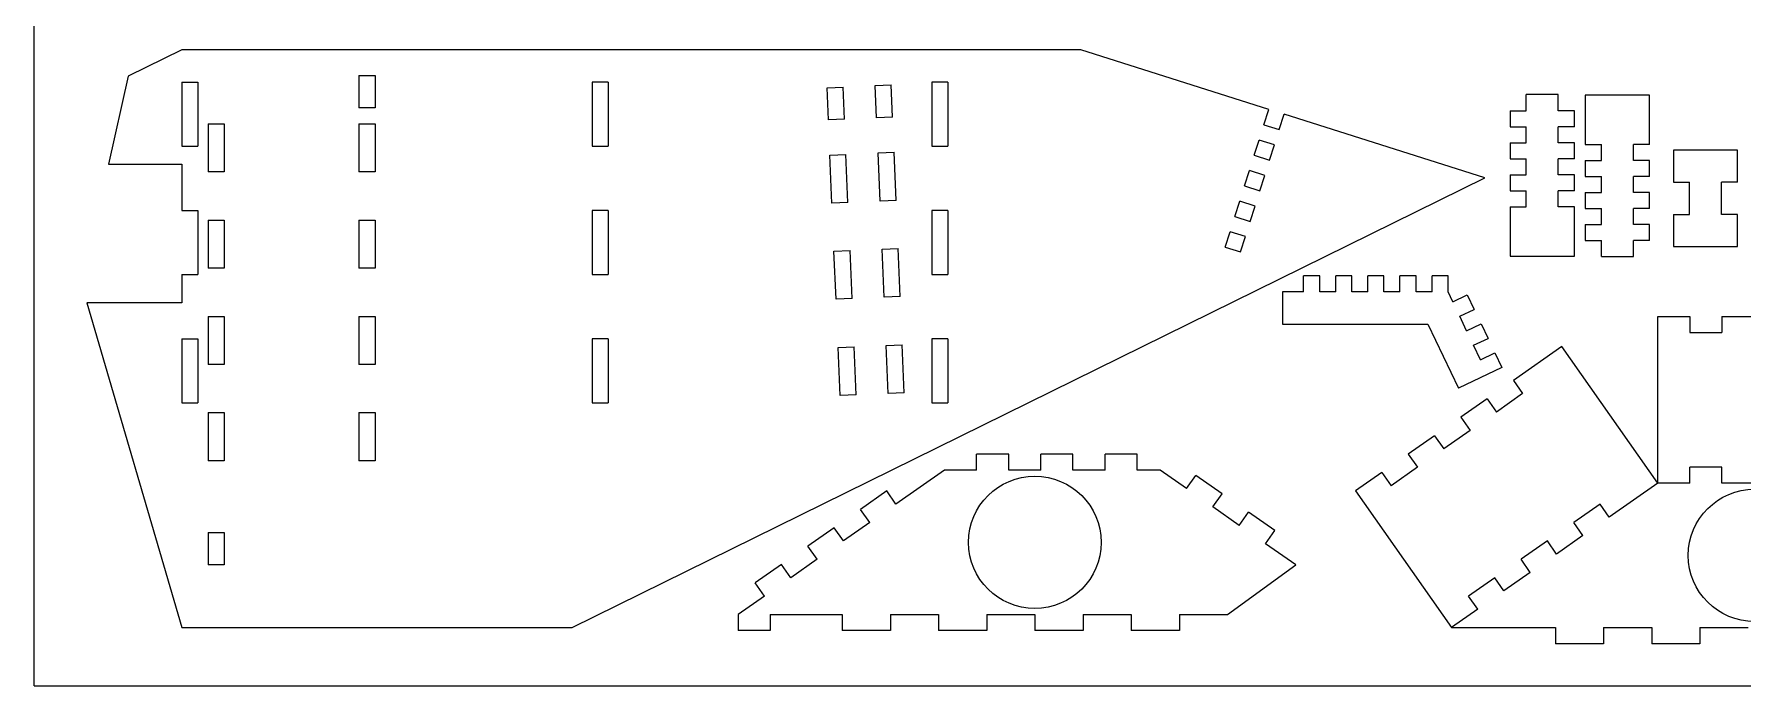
# Model space of a CAD drawing. Header units: millimetres. Extents: x -301 to 301, y -159 to 159.
# Drawn here: x -300.6 to 16.2, y -159.3 to -38.4 of the extents above; entities that cross this region are included whole.
import ezdxf

# ---------------------------------------------------------------- set-up
doc = ezdxf.new("R2010")
doc.units = ezdxf.units.MM
doc.header["$MEASUREMENT"] = 0
doc.layers.add('Capa 1', color=7, linetype='Continuous')

msp = doc.modelspace()

# ---------------------------------------------------------------- linework, layer by layer
at = {"layer": 'Capa 1', "lineweight": 18}
for points in [[(-300.609, -159.258), (-300.609, -159.258), (-300.609, 159.258), (-300.609, 159.258)], [(-273.2466, -41.3038), (-273.2466, -41.3038), (-283.1605, -46.1931), (-283.1605, -46.1931)], [(-106.5591, -41.3038), (-106.5591, -41.3038), (-273.2466, -41.3038), (-273.2466, -41.3038)], [(-71.7111, -52.3317), (-71.7111, -52.3317), (-106.5591, -41.3038), (-106.5591, -41.3038)], [(-283.1605, -46.1931), (-283.1605, -46.1931), (-286.82, -62.4972), (-286.82, -62.4972)], [(-273.2466, -47.257), (-273.2466, -47.257), (-273.2466, -59.1632), (-273.2466, -59.1632)], [(-273.2466, -47.257), (-273.2466, -47.257), (-270.27, -47.257), (-270.27, -47.257)], [(-270.27, -47.257), (-270.27, -47.257), (-270.27, -59.1632), (-270.27, -59.1632)], [(-240.3856, -46.0663), (-240.3856, -46.0663), (-240.3856, -52.0195), (-240.3856, -52.0195)], [(-240.3856, -46.0663), (-240.3856, -46.0663), (-237.409, -46.0663), (-237.409, -46.0663)], [(-237.409, -46.0663), (-237.409, -46.0663), (-237.409, -52.0195), (-237.409, -52.0195)], [(-197.1659, -47.257), (-197.1659, -47.257), (-197.1659, -59.1632), (-197.1659, -59.1632)], [(-194.1894, -47.257), (-194.1894, -47.257), (-197.1659, -47.257), (-197.1659, -47.257)], [(-194.1894, -47.257), (-194.1894, -47.257), (-194.1894, -59.1632), (-194.1894, -59.1632)], [(-134.1816, -47.257), (-134.1816, -47.257), (-134.1816, -59.1632), (-134.1816, -59.1632)], [(-131.205, -47.257), (-131.205, -47.257), (-134.1816, -47.257), (-134.1816, -47.257)], [(-131.205, -47.257), (-131.205, -47.257), (-131.205, -59.1632), (-131.205, -59.1632)], [(-153.6126, -48.3015), (-153.6126, -48.3015), (-150.6387, -48.1748), (-150.6387, -48.1748)], [(-153.3594, -54.2491), (-153.3594, -54.2491), (-153.6126, -48.3015), (-153.6126, -48.3015)], [(-150.3857, -54.1226), (-150.3857, -54.1226), (-150.6387, -48.1748), (-150.6387, -48.1748)], [(-144.6908, -47.9216), (-144.6908, -47.9216), (-141.7169, -47.7951), (-141.7169, -47.7951)], [(-144.4379, -53.8694), (-144.4379, -53.8694), (-144.6908, -47.9216), (-144.6908, -47.9216)], [(-141.464, -53.743), (-141.464, -53.743), (-141.7169, -47.7951), (-141.7169, -47.7951)], [(-23.9871, -52.5709), (-23.9871, -52.5709), (-23.9871, -49.5943), (-23.9871, -49.5943)], [(-18.034, -49.5943), (-18.034, -49.5943), (-23.9871, -49.5943), (-23.9871, -49.5943)], [(-18.034, -52.5709), (-18.034, -52.5709), (-18.034, -49.5943), (-18.034, -49.5943)], [(-1.1213, -49.6835), (-1.1213, -49.6835), (-13.0276, -49.6835), (-13.0276, -49.6835)], [(-13.0276, -49.6835), (-13.0276, -49.6835), (-13.0276, -58.8089), (-13.0276, -58.8089)], [(-1.1213, -58.8089), (-1.1213, -58.8089), (-1.1213, -49.6835), (-1.1213, -49.6835)], [(-237.409, -52.0195), (-237.409, -52.0195), (-240.3856, -52.0195), (-240.3856, -52.0195)], [(-141.464, -53.743), (-141.464, -53.743), (-144.4379, -53.8694), (-144.4379, -53.8694)], [(-72.6093, -55.1696), (-72.6093, -55.1696), (-71.7111, -52.3317), (-71.7111, -52.3317)], [(-69.7712, -56.0676), (-69.7712, -56.0676), (-68.8732, -53.2299), (-68.8732, -53.2299)], [(-31.6405, -65.0121), (-31.6405, -65.0121), (-68.8732, -53.2299), (-68.8732, -53.2299)], [(-26.9637, -52.5709), (-26.9637, -52.5709), (-23.9871, -52.5709), (-23.9871, -52.5709)], [(-26.9637, -52.5709), (-26.9637, -52.5709), (-26.9637, -55.5474), (-26.9637, -55.5474)], [(-15.0574, -52.5709), (-15.0574, -52.5709), (-18.034, -52.5709), (-18.034, -52.5709)], [(-15.0574, -55.5474), (-15.0574, -55.5474), (-15.0574, -52.5709), (-15.0574, -52.5709)], [(-268.3653, -54.996), (-268.3653, -54.996), (-268.3653, -63.9257), (-268.3653, -63.9257)], [(-268.3653, -54.996), (-268.3653, -54.996), (-265.3887, -54.996), (-265.3887, -54.996)], [(-265.3887, -54.996), (-265.3887, -54.996), (-265.3887, -63.9257), (-265.3887, -63.9257)], [(-240.3856, -54.996), (-240.3856, -54.996), (-240.3856, -63.9257), (-240.3856, -63.9257)], [(-240.3856, -54.996), (-240.3856, -54.996), (-237.409, -54.996), (-237.409, -54.996)], [(-237.409, -54.996), (-237.409, -54.996), (-237.409, -63.9257), (-237.409, -63.9257)], [(-150.3857, -54.1226), (-150.3857, -54.1226), (-153.3594, -54.2491), (-153.3594, -54.2491)], [(-72.6093, -55.1696), (-72.6093, -55.1696), (-69.7712, -56.0676), (-69.7712, -56.0676)], [(-26.9637, -55.5474), (-26.9637, -55.5474), (-23.9871, -55.5474), (-23.9871, -55.5474)], [(-23.9871, -58.524), (-23.9871, -58.524), (-23.9871, -55.5474), (-23.9871, -55.5474)], [(-15.0574, -55.5474), (-15.0574, -55.5474), (-18.034, -55.5474), (-18.034, -55.5474)], [(-18.034, -58.524), (-18.034, -58.524), (-18.034, -55.5474), (-18.034, -55.5474)], [(-273.2466, -59.1632), (-273.2466, -59.1632), (-270.27, -59.1632), (-270.27, -59.1632)], [(-197.1659, -59.1632), (-197.1659, -59.1632), (-194.1894, -59.1632), (-194.1894, -59.1632)], [(-134.1816, -59.1632), (-134.1816, -59.1632), (-131.205, -59.1632), (-131.205, -59.1632)], [(-74.4053, -60.8454), (-74.4053, -60.8454), (-73.5074, -58.0075), (-73.5074, -58.0075)], [(-70.6694, -58.9055), (-70.6694, -58.9055), (-73.5074, -58.0075), (-73.5074, -58.0075)], [(-71.5674, -61.7432), (-71.5674, -61.7432), (-70.6694, -58.9055), (-70.6694, -58.9055)], [(-26.9637, -58.524), (-26.9637, -58.524), (-23.9871, -58.524), (-23.9871, -58.524)], [(-26.9637, -58.524), (-26.9637, -58.524), (-26.9637, -61.5005), (-26.9637, -61.5005)], [(-15.0574, -58.524), (-15.0574, -58.524), (-18.034, -58.524), (-18.034, -58.524)], [(-15.0574, -61.5005), (-15.0574, -61.5005), (-15.0574, -58.524), (-15.0574, -58.524)], [(-13.0276, -58.8089), (-13.0276, -58.8089), (-10.051, -58.8089), (-10.051, -58.8089)], [(-10.051, -61.7855), (-10.051, -61.7855), (-10.051, -58.8089), (-10.051, -58.8089)], [(-1.1213, -58.8089), (-1.1213, -58.8089), (-4.0979, -58.8089), (-4.0979, -58.8089)], [(-4.0979, -61.7855), (-4.0979, -61.7855), (-4.0979, -58.8089), (-4.0979, -58.8089)], [(15.2032, -59.8911), (15.2032, -59.8911), (3.297, -59.8911), (3.297, -59.8911)], [(3.297, -59.8911), (3.297, -59.8911), (3.297, -65.8442), (3.297, -65.8442)], [(15.2032, -65.8442), (15.2032, -65.8442), (15.2032, -59.8911), (15.2032, -59.8911)], [(-286.82, -62.4972), (-286.82, -62.4972), (-273.2466, -62.4972), (-273.2466, -62.4972)], [(-273.2466, -62.4972), (-273.2466, -62.4972), (-273.2466, -71.0695), (-273.2466, -71.0695)], [(-153.081, -60.7917), (-153.081, -60.7917), (-150.1071, -60.665), (-150.1071, -60.665)], [(-152.7014, -69.7132), (-152.7014, -69.7132), (-153.081, -60.7917), (-153.081, -60.7917)], [(-149.7275, -69.5867), (-149.7275, -69.5867), (-150.1071, -60.665), (-150.1071, -60.665)], [(-144.1593, -60.4118), (-144.1593, -60.4118), (-141.1856, -60.2856), (-141.1856, -60.2856)], [(-143.7799, -69.3335), (-143.7799, -69.3335), (-144.1593, -60.4118), (-144.1593, -60.4118)], [(-140.806, -69.2068), (-140.806, -69.2068), (-141.1856, -60.2856), (-141.1856, -60.2856)], [(-74.4053, -60.8454), (-74.4053, -60.8454), (-71.5674, -61.7432), (-71.5674, -61.7432)], [(-26.9637, -61.5005), (-26.9637, -61.5005), (-23.9871, -61.5005), (-23.9871, -61.5005)], [(-23.9871, -64.4771), (-23.9871, -64.4771), (-23.9871, -61.5005), (-23.9871, -61.5005)], [(-15.0574, -61.5005), (-15.0574, -61.5005), (-18.034, -61.5005), (-18.034, -61.5005)], [(-18.034, -64.4771), (-18.034, -64.4771), (-18.034, -61.5005), (-18.034, -61.5005)], [(-13.0276, -61.7855), (-13.0276, -61.7855), (-10.051, -61.7855), (-10.051, -61.7855)], [(-13.0276, -61.7855), (-13.0276, -61.7855), (-13.0276, -64.7621), (-13.0276, -64.7621)], [(-1.1213, -61.7855), (-1.1213, -61.7855), (-4.0979, -61.7855), (-4.0979, -61.7855)], [(-1.1213, -64.7621), (-1.1213, -64.7621), (-1.1213, -61.7855), (-1.1213, -61.7855)], [(-265.3887, -63.9257), (-265.3887, -63.9257), (-268.3653, -63.9257), (-268.3653, -63.9257)], [(-237.409, -63.9257), (-237.409, -63.9257), (-240.3856, -63.9257), (-240.3856, -63.9257)], [(-200.8566, -148.4601), (-200.8566, -148.4601), (-31.6405, -65.0121), (-31.6405, -65.0121)], [(-76.2013, -66.521), (-76.2013, -66.521), (-75.3033, -63.6831), (-75.3033, -63.6831)], [(-76.2013, -66.521), (-76.2013, -66.521), (-73.3634, -67.419), (-73.3634, -67.419)], [(-72.4654, -64.5814), (-72.4654, -64.5814), (-75.3033, -63.6831), (-75.3033, -63.6831)], [(-73.3634, -67.419), (-73.3634, -67.419), (-72.4654, -64.5814), (-72.4654, -64.5814)], [(-26.9637, -64.4771), (-26.9637, -64.4771), (-23.9871, -64.4771), (-23.9871, -64.4771)], [(-26.9637, -64.4771), (-26.9637, -64.4771), (-26.9637, -67.4537), (-26.9637, -67.4537)], [(-15.0574, -64.4771), (-15.0574, -64.4771), (-18.034, -64.4771), (-18.034, -64.4771)], [(-15.0574, -67.4537), (-15.0574, -67.4537), (-15.0574, -64.4771), (-15.0574, -64.4771)], [(-13.0276, -64.7621), (-13.0276, -64.7621), (-10.051, -64.7621), (-10.051, -64.7621)], [(-10.051, -67.7386), (-10.051, -67.7386), (-10.051, -64.7621), (-10.051, -64.7621)], [(-1.1213, -64.7621), (-1.1213, -64.7621), (-4.0979, -64.7621), (-4.0979, -64.7621)], [(-4.0979, -67.7386), (-4.0979, -67.7386), (-4.0979, -64.7621), (-4.0979, -64.7621)], [(3.297, -65.8442), (3.297, -65.8442), (6.2735, -65.8442), (6.2735, -65.8442)], [(6.2735, -71.7973), (6.2735, -71.7973), (6.2735, -65.8442), (6.2735, -65.8442)], [(15.2032, -65.8442), (15.2032, -65.8442), (12.2266, -65.8442), (12.2266, -65.8442)], [(12.2266, -71.7973), (12.2266, -71.7973), (12.2266, -65.8442), (12.2266, -65.8442)], [(-149.7275, -69.5867), (-149.7275, -69.5867), (-152.7014, -69.7132), (-152.7014, -69.7132)], [(-140.806, -69.2068), (-140.806, -69.2068), (-143.7799, -69.3335), (-143.7799, -69.3335)], [(-77.9973, -72.1966), (-77.9973, -72.1966), (-77.0993, -69.3587), (-77.0993, -69.3587)], [(-74.2614, -70.2569), (-74.2614, -70.2569), (-77.0993, -69.3587), (-77.0993, -69.3587)], [(-26.9637, -67.4537), (-26.9637, -67.4537), (-23.9871, -67.4537), (-23.9871, -67.4537)], [(-23.9871, -70.4302), (-23.9871, -70.4302), (-23.9871, -67.4537), (-23.9871, -67.4537)], [(-15.0574, -67.4537), (-15.0574, -67.4537), (-18.034, -67.4537), (-18.034, -67.4537)], [(-18.034, -70.4302), (-18.034, -70.4302), (-18.034, -67.4537), (-18.034, -67.4537)], [(-13.0276, -67.7386), (-13.0276, -67.7386), (-10.051, -67.7386), (-10.051, -67.7386)], [(-13.0276, -67.7386), (-13.0276, -67.7386), (-13.0276, -70.7152), (-13.0276, -70.7152)], [(-1.1213, -67.7386), (-1.1213, -67.7386), (-4.0979, -67.7386), (-4.0979, -67.7386)], [(-1.1213, -70.7152), (-1.1213, -70.7152), (-1.1213, -67.7386), (-1.1213, -67.7386)], [(-273.2466, -71.0695), (-273.2466, -71.0695), (-270.27, -71.0695), (-270.27, -71.0695)], [(-270.27, -71.0695), (-270.27, -71.0695), (-270.27, -82.9757), (-270.27, -82.9757)], [(-268.3653, -72.8554), (-268.3653, -72.8554), (-268.3653, -81.7851), (-268.3653, -81.7851)], [(-268.3653, -72.8554), (-268.3653, -72.8554), (-265.3887, -72.8554), (-265.3887, -72.8554)], [(-265.3887, -72.8554), (-265.3887, -72.8554), (-265.3887, -81.7851), (-265.3887, -81.7851)], [(-240.3856, -72.8554), (-240.3856, -72.8554), (-240.3856, -81.7851), (-240.3856, -81.7851)], [(-240.3856, -72.8554), (-240.3856, -72.8554), (-237.409, -72.8554), (-237.409, -72.8554)], [(-237.409, -72.8554), (-237.409, -72.8554), (-237.409, -81.7851), (-237.409, -81.7851)], [(-197.1659, -71.0695), (-197.1659, -71.0695), (-197.1659, -82.9757), (-197.1659, -82.9757)], [(-194.1894, -71.0695), (-194.1894, -71.0695), (-197.1659, -71.0695), (-197.1659, -71.0695)], [(-194.1894, -71.0695), (-194.1894, -71.0695), (-194.1894, -82.9757), (-194.1894, -82.9757)], [(-134.1816, -71.0695), (-134.1816, -71.0695), (-134.1816, -82.9757), (-134.1816, -82.9757)], [(-131.205, -71.0695), (-131.205, -71.0695), (-134.1816, -71.0695), (-134.1816, -71.0695)], [(-131.205, -71.0695), (-131.205, -71.0695), (-131.205, -82.9757), (-131.205, -82.9757)], [(-77.9973, -72.1966), (-77.9973, -72.1966), (-75.1597, -73.0949), (-75.1597, -73.0949)], [(-75.1597, -73.0949), (-75.1597, -73.0949), (-74.2614, -70.2569), (-74.2614, -70.2569)], [(-26.9637, -70.4302), (-26.9637, -70.4302), (-23.9871, -70.4302), (-23.9871, -70.4302)], [(-26.9637, -70.4302), (-26.9637, -70.4302), (-26.9637, -79.5557), (-26.9637, -79.5557)], [(-15.0574, -70.4302), (-15.0574, -70.4302), (-18.034, -70.4302), (-18.034, -70.4302)], [(-15.0574, -79.5557), (-15.0574, -79.5557), (-15.0574, -70.4302), (-15.0574, -70.4302)], [(-13.0276, -70.7152), (-13.0276, -70.7152), (-10.051, -70.7152), (-10.051, -70.7152)], [(-10.051, -73.6918), (-10.051, -73.6918), (-10.051, -70.7152), (-10.051, -70.7152)], [(-1.1213, -70.7152), (-1.1213, -70.7152), (-4.0979, -70.7152), (-4.0979, -70.7152)], [(-4.0979, -73.6918), (-4.0979, -73.6918), (-4.0979, -70.7152), (-4.0979, -70.7152)], [(3.297, -71.7973), (3.297, -71.7973), (6.2735, -71.7973), (6.2735, -71.7973)], [(3.297, -71.7973), (3.297, -71.7973), (3.297, -77.7505), (3.297, -77.7505)], [(15.2032, -71.7973), (15.2032, -71.7973), (12.2266, -71.7973), (12.2266, -71.7973)], [(15.2032, -77.7505), (15.2032, -77.7505), (15.2032, -71.7973), (15.2032, -71.7973)], [(-79.7936, -77.8724), (-79.7936, -77.8724), (-78.8953, -75.0348), (-78.8953, -75.0348)], [(-76.0577, -75.9325), (-76.0577, -75.9325), (-78.8953, -75.0348), (-78.8953, -75.0348)], [(-76.9557, -78.7704), (-76.9557, -78.7704), (-76.0577, -75.9325), (-76.0577, -75.9325)], [(-13.0276, -73.6918), (-13.0276, -73.6918), (-10.051, -73.6918), (-10.051, -73.6918)], [(-13.0276, -73.6918), (-13.0276, -73.6918), (-13.0276, -76.6683), (-13.0276, -76.6683)], [(-1.1213, -73.6918), (-1.1213, -73.6918), (-4.0979, -73.6918), (-4.0979, -73.6918)], [(-1.1213, -76.6683), (-1.1213, -76.6683), (-1.1213, -73.6918), (-1.1213, -73.6918)], [(-152.3217, -78.6347), (-152.3217, -78.6347), (-149.3478, -78.5085), (-149.3478, -78.5085)], [(-151.942, -87.5564), (-151.942, -87.5564), (-152.3217, -78.6347), (-152.3217, -78.6347)], [(-148.9684, -87.4297), (-148.9684, -87.4297), (-149.3478, -78.5085), (-149.3478, -78.5085)], [(-143.4002, -78.2553), (-143.4002, -78.2553), (-140.4263, -78.1285), (-140.4263, -78.1285)], [(-143.0205, -87.1768), (-143.0205, -87.1768), (-143.4002, -78.2553), (-143.4002, -78.2553)], [(-140.0466, -87.0503), (-140.0466, -87.0503), (-140.4263, -78.1285), (-140.4263, -78.1285)], [(-79.7936, -77.8724), (-79.7936, -77.8724), (-76.9557, -78.7704), (-76.9557, -78.7704)], [(-13.0276, -76.6683), (-13.0276, -76.6683), (-10.051, -76.6683), (-10.051, -76.6683)], [(-10.051, -79.6449), (-10.051, -79.6449), (-10.051, -76.6683), (-10.051, -76.6683)], [(-1.1213, -76.6683), (-1.1213, -76.6683), (-4.0979, -76.6683), (-4.0979, -76.6683)], [(-4.0979, -79.6449), (-4.0979, -79.6449), (-4.0979, -76.6683), (-4.0979, -76.6683)], [(3.297, -77.7505), (3.297, -77.7505), (15.2032, -77.7505), (15.2032, -77.7505)], [(-265.3887, -81.7851), (-265.3887, -81.7851), (-268.3653, -81.7851), (-268.3653, -81.7851)], [(-237.409, -81.7851), (-237.409, -81.7851), (-240.3856, -81.7851), (-240.3856, -81.7851)], [(-26.9637, -79.5557), (-26.9637, -79.5557), (-15.0574, -79.5557), (-15.0574, -79.5557)], [(-10.051, -79.6449), (-10.051, -79.6449), (-4.0979, -79.6449), (-4.0979, -79.6449)], [(-273.2466, -82.9757), (-273.2466, -82.9757), (-273.2466, -88.2147), (-273.2466, -88.2147)], [(-273.2466, -82.9757), (-273.2466, -82.9757), (-270.27, -82.9757), (-270.27, -82.9757)], [(-197.1659, -82.9757), (-197.1659, -82.9757), (-194.1894, -82.9757), (-194.1894, -82.9757)], [(-134.1816, -82.9757), (-134.1816, -82.9757), (-131.205, -82.9757), (-131.205, -82.9757)], [(-62.2718, -83.2199), (-62.2718, -83.2199), (-65.2484, -83.2199), (-65.2484, -83.2199)], [(-65.2484, -86.1965), (-65.2484, -86.1965), (-65.2484, -83.2199), (-65.2484, -83.2199)], [(-62.2718, -86.1965), (-62.2718, -86.1965), (-62.2718, -83.2199), (-62.2718, -83.2199)], [(-56.3187, -83.2199), (-56.3187, -83.2199), (-59.2953, -83.2199), (-59.2953, -83.2199)], [(-59.2953, -86.1965), (-59.2953, -86.1965), (-59.2953, -83.2199), (-59.2953, -83.2199)], [(-56.3187, -86.1965), (-56.3187, -86.1965), (-56.3187, -83.2199), (-56.3187, -83.2199)], [(-50.3656, -83.2199), (-50.3656, -83.2199), (-53.3421, -83.2199), (-53.3421, -83.2199)], [(-53.3421, -86.1965), (-53.3421, -86.1965), (-53.3421, -83.2199), (-53.3421, -83.2199)], [(-50.3656, -86.1965), (-50.3656, -86.1965), (-50.3656, -83.2199), (-50.3656, -83.2199)], [(-44.4124, -83.2199), (-44.4124, -83.2199), (-47.389, -83.2199), (-47.389, -83.2199)], [(-47.389, -86.1965), (-47.389, -86.1965), (-47.389, -83.2199), (-47.389, -83.2199)], [(-44.4124, -86.1965), (-44.4124, -86.1965), (-44.4124, -83.2199), (-44.4124, -83.2199)], [(-38.4593, -83.2199), (-38.4593, -83.2199), (-41.4359, -83.2199), (-41.4359, -83.2199)], [(-41.4359, -86.1965), (-41.4359, -86.1965), (-41.4359, -83.2199), (-41.4359, -83.2199)], [(-38.4593, -86.1965), (-38.4593, -86.1965), (-38.4593, -83.2199), (-38.4593, -83.2199)], [(-290.8681, -88.2147), (-290.8681, -88.2147), (-273.2466, -148.4601), (-273.2466, -148.4601)], [(-273.2466, -88.2147), (-273.2466, -88.2147), (-290.8681, -88.2147), (-290.8681, -88.2147)], [(-148.9684, -87.4297), (-148.9684, -87.4297), (-151.942, -87.5564), (-151.942, -87.5564)], [(-140.0466, -87.0503), (-140.0466, -87.0503), (-143.0205, -87.1768), (-143.0205, -87.1768)], [(-69.1774, -86.1965), (-69.1774, -86.1965), (-69.1774, -92.1496), (-69.1774, -92.1496)], [(-65.2484, -86.1965), (-65.2484, -86.1965), (-69.1774, -86.1965), (-69.1774, -86.1965)], [(-59.2953, -86.1965), (-59.2953, -86.1965), (-62.2718, -86.1965), (-62.2718, -86.1965)], [(-53.3421, -86.1965), (-53.3421, -86.1965), (-56.3187, -86.1965), (-56.3187, -86.1965)], [(-47.389, -86.1965), (-47.389, -86.1965), (-50.3656, -86.1965), (-50.3656, -86.1965)], [(-41.4359, -86.1965), (-41.4359, -86.1965), (-44.4124, -86.1965), (-44.4124, -86.1965)], [(-37.5894, -88.024), (-37.5894, -88.024), (-38.4593, -86.1965), (-38.4593, -86.1965)], [(-37.5894, -88.024), (-37.5894, -88.024), (-34.9017, -86.7444), (-34.9017, -86.7444)], [(-34.9017, -86.7444), (-34.9017, -86.7444), (-33.6222, -89.4321), (-33.6222, -89.4321)], [(-268.3653, -90.7148), (-268.3653, -90.7148), (-268.3653, -99.6445), (-268.3653, -99.6445)], [(-268.3653, -90.7148), (-268.3653, -90.7148), (-265.3887, -90.7148), (-265.3887, -90.7148)], [(-265.3887, -90.7148), (-265.3887, -90.7148), (-265.3887, -99.6445), (-265.3887, -99.6445)], [(-240.3856, -90.7148), (-240.3856, -90.7148), (-240.3856, -99.6445), (-240.3856, -99.6445)], [(-240.3856, -90.7148), (-240.3856, -90.7148), (-237.409, -90.7148), (-237.409, -90.7148)], [(-237.409, -90.7148), (-237.409, -90.7148), (-237.409, -99.6445), (-237.409, -99.6445)], [(-36.3096, -90.7116), (-36.3096, -90.7116), (-33.6222, -89.4321), (-33.6222, -89.4321)], [(-35.03, -93.399), (-35.03, -93.399), (-36.3096, -90.7116), (-36.3096, -90.7116)], [(0.4048, -90.7148), (0.4048, -90.7148), (6.3579, -90.7148), (6.3579, -90.7148)], [(0.4048, -121.671), (0.4048, -121.671), (0.4048, -90.7148), (0.4048, -90.7148)], [(6.3579, -90.7148), (6.3579, -90.7148), (6.3579, -93.6913), (6.3579, -93.6913)], [(12.311, -90.7148), (12.311, -90.7148), (18.2642, -90.7148), (18.2642, -90.7148)], [(12.311, -90.7148), (12.311, -90.7148), (12.311, -93.6913), (12.311, -93.6913)], [(-273.2466, -94.882), (-273.2466, -94.882), (-273.2466, -106.7882), (-273.2466, -106.7882)], [(-273.2466, -94.882), (-273.2466, -94.882), (-270.27, -94.882), (-270.27, -94.882)], [(-270.27, -94.882), (-270.27, -94.882), (-270.27, -106.7882), (-270.27, -106.7882)], [(-197.1659, -94.882), (-197.1659, -94.882), (-197.1659, -106.7882), (-197.1659, -106.7882)], [(-194.1894, -94.882), (-194.1894, -94.882), (-197.1659, -94.882), (-197.1659, -94.882)], [(-194.1894, -94.882), (-194.1894, -94.882), (-194.1894, -106.7882), (-194.1894, -106.7882)], [(-134.1816, -94.882), (-134.1816, -94.882), (-134.1816, -106.7882), (-134.1816, -106.7882)], [(-131.205, -94.882), (-131.205, -94.882), (-134.1816, -94.882), (-134.1816, -94.882)], [(-131.205, -94.882), (-131.205, -94.882), (-131.205, -106.7882), (-131.205, -106.7882)], [(-69.1774, -92.1496), (-69.1774, -92.1496), (-42.2185, -92.1496), (-42.2185, -92.1496)], [(-42.2185, -92.1496), (-42.2185, -92.1496), (-36.5665, -104.0204), (-36.5665, -104.0204)], [(-35.03, -93.399), (-35.03, -93.399), (-32.3427, -92.1195), (-32.3427, -92.1195)], [(-33.7505, -96.0866), (-33.7505, -96.0866), (-31.0632, -94.8068), (-31.0632, -94.8068)], [(-32.3427, -92.1195), (-32.3427, -92.1195), (-31.0632, -94.8068), (-31.0632, -94.8068)], [(6.3579, -93.6913), (6.3579, -93.6913), (12.311, -93.6913), (12.311, -93.6913)], [(-151.5623, -96.4782), (-151.5623, -96.4782), (-148.5887, -96.3515), (-148.5887, -96.3515)], [(-151.1829, -105.3997), (-151.1829, -105.3997), (-151.5623, -96.4782), (-151.5623, -96.4782)], [(-148.209, -105.2732), (-148.209, -105.2732), (-148.5887, -96.3515), (-148.5887, -96.3515)], [(-142.6409, -96.0983), (-142.6409, -96.0983), (-139.6669, -95.9718), (-139.6669, -95.9718)], [(-142.2612, -105.02), (-142.2612, -105.02), (-142.6409, -96.0983), (-142.6409, -96.0983)], [(-139.2873, -104.8933), (-139.2873, -104.8933), (-139.6669, -95.9718), (-139.6669, -95.9718)], [(-32.471, -98.774), (-32.471, -98.774), (-33.7505, -96.0866), (-33.7505, -96.0866)], [(-32.471, -98.774), (-32.471, -98.774), (-29.7836, -97.4945), (-29.7836, -97.4945)], [(-29.7836, -97.4945), (-29.7836, -97.4945), (-28.5038, -100.1821), (-28.5038, -100.1821)], [(-17.3508, -96.3131), (-17.3508, -96.3131), (-26.3507, -102.6149), (-26.3507, -102.6149)], [(0.4048, -121.671), (0.4048, -121.671), (-17.3508, -96.3131), (-17.3508, -96.3131)], [(-265.3887, -99.6445), (-265.3887, -99.6445), (-268.3653, -99.6445), (-268.3653, -99.6445)], [(-237.409, -99.6445), (-237.409, -99.6445), (-240.3856, -99.6445), (-240.3856, -99.6445)], [(-28.5038, -100.1821), (-28.5038, -100.1821), (-36.5665, -104.0204), (-36.5665, -104.0204)], [(-26.3507, -102.6149), (-26.3507, -102.6149), (-24.6433, -105.0533), (-24.6433, -105.0533)], [(-273.2466, -106.7882), (-273.2466, -106.7882), (-270.27, -106.7882), (-270.27, -106.7882)], [(-197.1659, -106.7882), (-197.1659, -106.7882), (-194.1894, -106.7882), (-194.1894, -106.7882)], [(-148.209, -105.2732), (-148.209, -105.2732), (-151.1829, -105.3997), (-151.1829, -105.3997)], [(-139.2873, -104.8933), (-139.2873, -104.8933), (-142.2612, -105.02), (-142.2612, -105.02)], [(-134.1816, -106.7882), (-134.1816, -106.7882), (-131.205, -106.7882), (-131.205, -106.7882)], [(-31.2272, -106.0294), (-31.2272, -106.0294), (-36.1037, -109.4441), (-36.1037, -109.4441)], [(-31.2272, -106.0294), (-31.2272, -106.0294), (-29.5198, -108.4678), (-29.5198, -108.4678)], [(-24.6433, -105.0533), (-24.6433, -105.0533), (-29.5198, -108.4678), (-29.5198, -108.4678)], [(-268.3653, -108.5742), (-268.3653, -108.5742), (-268.3653, -117.5039), (-268.3653, -117.5039)], [(-268.3653, -108.5742), (-268.3653, -108.5742), (-265.3887, -108.5742), (-265.3887, -108.5742)], [(-265.3887, -108.5742), (-265.3887, -108.5742), (-265.3887, -117.5039), (-265.3887, -117.5039)], [(-240.3856, -108.5742), (-240.3856, -108.5742), (-240.3856, -117.5039), (-240.3856, -117.5039)], [(-240.3856, -108.5742), (-240.3856, -108.5742), (-237.409, -108.5742), (-237.409, -108.5742)], [(-237.409, -108.5742), (-237.409, -108.5742), (-237.409, -117.5039), (-237.409, -117.5039)], [(-36.1037, -109.4441), (-36.1037, -109.4441), (-34.3964, -111.8822), (-34.3964, -111.8822)], [(-40.9803, -112.8588), (-40.9803, -112.8588), (-45.8568, -116.2733), (-45.8568, -116.2733)], [(-40.9803, -112.8588), (-40.9803, -112.8588), (-39.2729, -115.297), (-39.2729, -115.297)], [(-34.3964, -111.8822), (-34.3964, -111.8822), (-39.2729, -115.297), (-39.2729, -115.297)], [(-125.8761, -119.2435), (-125.8761, -119.2435), (-125.8761, -116.2669), (-125.8761, -116.2669)], [(-119.9229, -116.2669), (-119.9229, -116.2669), (-125.8761, -116.2669), (-125.8761, -116.2669)], [(-119.9229, -119.2435), (-119.9229, -119.2435), (-119.9229, -116.2669), (-119.9229, -116.2669)], [(-113.9698, -119.2435), (-113.9698, -119.2435), (-113.9698, -116.2669), (-113.9698, -116.2669)], [(-108.0167, -116.2669), (-108.0167, -116.2669), (-113.9698, -116.2669), (-113.9698, -116.2669)], [(-108.0167, -119.2435), (-108.0167, -119.2435), (-108.0167, -116.2669), (-108.0167, -116.2669)], [(-102.0636, -119.2435), (-102.0636, -119.2435), (-102.0636, -116.2669), (-102.0636, -116.2669)], [(-96.1104, -116.2669), (-96.1104, -116.2669), (-102.0636, -116.2669), (-102.0636, -116.2669)], [(-96.1104, -119.2435), (-96.1104, -119.2435), (-96.1104, -116.2669), (-96.1104, -116.2669)], [(-45.8568, -116.2733), (-45.8568, -116.2733), (-44.1494, -118.7117), (-44.1494, -118.7117)], [(-265.3887, -117.5039), (-265.3887, -117.5039), (-268.3653, -117.5039), (-268.3653, -117.5039)], [(-237.409, -117.5039), (-237.409, -117.5039), (-240.3856, -117.5039), (-240.3856, -117.5039)], [(-131.8292, -119.2435), (-131.8292, -119.2435), (-140.829, -125.5448), (-140.829, -125.5448)], [(-125.8761, -119.2435), (-125.8761, -119.2435), (-131.8292, -119.2435), (-131.8292, -119.2435)], [(-113.9698, -119.2435), (-113.9698, -119.2435), (-119.9229, -119.2435), (-119.9229, -119.2435)], [(-102.0636, -119.2435), (-102.0636, -119.2435), (-108.0167, -119.2435), (-108.0167, -119.2435)], [(-91.8245, -119.2435), (-91.8245, -119.2435), (-96.1104, -119.2435), (-96.1104, -119.2435)], [(-86.9476, -122.6579), (-86.9476, -122.6579), (-91.8245, -119.2435), (-91.8245, -119.2435)], [(-86.9476, -122.6579), (-86.9476, -122.6579), (-85.2405, -120.2195), (-85.2405, -120.2195)], [(-80.364, -123.634), (-80.364, -123.634), (-85.2405, -120.2195), (-85.2405, -120.2195)], [(-50.7333, -119.6877), (-50.7333, -119.6877), (-55.6099, -123.1022), (-55.6099, -123.1022)], [(-50.7333, -119.6877), (-50.7333, -119.6877), (-49.026, -122.1261), (-49.026, -122.1261)], [(-44.1494, -118.7117), (-44.1494, -118.7117), (-49.026, -122.1261), (-49.026, -122.1261)], [(12.311, -118.6945), (12.311, -118.6945), (6.3579, -118.6945), (6.3579, -118.6945)], [(6.3579, -121.671), (6.3579, -121.671), (6.3579, -118.6945), (6.3579, -118.6945)], [(12.311, -121.671), (12.311, -121.671), (12.311, -118.6945), (12.311, -118.6945)], [(-142.5363, -123.1066), (-142.5363, -123.1066), (-147.4129, -126.5211), (-147.4129, -126.5211)], [(-140.829, -125.5448), (-140.829, -125.5448), (-142.5363, -123.1066), (-142.5363, -123.1066)], [(-55.6099, -123.1022), (-55.6099, -123.1022), (-37.8539, -148.4601), (-37.8539, -148.4601)], [(0.4048, -121.671), (0.4048, -121.671), (-8.595, -127.9729), (-8.595, -127.9729)], [(6.3579, -121.671), (6.3579, -121.671), (0.4048, -121.671), (0.4048, -121.671)], [(18.2642, -121.671), (18.2642, -121.671), (12.311, -121.671), (12.311, -121.671)], [(-145.7055, -128.9595), (-145.7055, -128.9595), (-147.4129, -126.5211), (-147.4129, -126.5211)], [(-82.0714, -126.0724), (-82.0714, -126.0724), (-80.364, -123.634), (-80.364, -123.634)], [(-77.1948, -129.4868), (-77.1948, -129.4868), (-82.0714, -126.0724), (-82.0714, -126.0724)], [(-10.3021, -125.5345), (-10.3021, -125.5345), (-15.1786, -128.9492), (-15.1786, -128.9492)], [(-8.595, -127.9729), (-8.595, -127.9729), (-10.3021, -125.5345), (-10.3021, -125.5345)], [(-145.7055, -128.9595), (-145.7055, -128.9595), (-150.5821, -132.3739), (-150.5821, -132.3739)], [(-77.1948, -129.4868), (-77.1948, -129.4868), (-75.4875, -127.0487), (-75.4875, -127.0487)], [(-70.611, -130.4634), (-70.611, -130.4634), (-75.4875, -127.0487), (-75.4875, -127.0487)], [(-13.4713, -131.3873), (-13.4713, -131.3873), (-15.1786, -128.9492), (-15.1786, -128.9492)], [(-268.3653, -130.8391), (-268.3653, -130.8391), (-268.3653, -136.7922), (-268.3653, -136.7922)], [(-268.3653, -130.8391), (-268.3653, -130.8391), (-265.3887, -130.8391), (-265.3887, -130.8391)], [(-265.3887, -130.8391), (-265.3887, -130.8391), (-265.3887, -136.7922), (-265.3887, -136.7922)], [(-152.2892, -129.9358), (-152.2892, -129.9358), (-157.166, -133.3503), (-157.166, -133.3503)], [(-150.5821, -132.3739), (-150.5821, -132.3739), (-152.2892, -129.9358), (-152.2892, -129.9358)], [(-72.3183, -132.9015), (-72.3183, -132.9015), (-70.611, -130.4634), (-70.611, -130.4634)], [(-66.6999, -136.8359), (-66.6999, -136.8359), (-72.3183, -132.9015), (-72.3183, -132.9015)], [(-20.0552, -132.3636), (-20.0552, -132.3636), (-24.9317, -135.7784), (-24.9317, -135.7784)], [(-18.3481, -134.802), (-18.3481, -134.802), (-20.0552, -132.3636), (-20.0552, -132.3636)], [(-13.4713, -131.3873), (-13.4713, -131.3873), (-18.3481, -134.802), (-18.3481, -134.802)], [(-155.4583, -135.7887), (-155.4583, -135.7887), (-160.3351, -139.2031), (-160.3351, -139.2031)], [(-155.4583, -135.7887), (-155.4583, -135.7887), (-157.166, -133.3503), (-157.166, -133.3503)], [(-23.2243, -138.2165), (-23.2243, -138.2165), (-24.9317, -135.7784), (-24.9317, -135.7784)], [(-265.3887, -136.7922), (-265.3887, -136.7922), (-268.3653, -136.7922), (-268.3653, -136.7922)], [(-162.0422, -136.765), (-162.0422, -136.765), (-166.9188, -140.1794), (-166.9188, -140.1794)], [(-160.3351, -139.2031), (-160.3351, -139.2031), (-162.0422, -136.765), (-162.0422, -136.765)], [(-79.3623, -146.0325), (-79.3623, -146.0325), (-66.6999, -136.8359), (-66.6999, -136.8359)], [(-29.8082, -139.1928), (-29.8082, -139.1928), (-34.6848, -142.6072), (-34.6848, -142.6072)], [(-28.1009, -141.6312), (-28.1009, -141.6312), (-29.8082, -139.1928), (-29.8082, -139.1928)], [(-23.2243, -138.2165), (-23.2243, -138.2165), (-28.1009, -141.6312), (-28.1009, -141.6312)], [(-165.2117, -142.6176), (-165.2117, -142.6176), (-166.9188, -140.1794), (-166.9188, -140.1794)], [(-165.2117, -142.6176), (-165.2117, -142.6176), (-170.0879, -146.0325), (-170.0879, -146.0325)], [(-32.9774, -145.0457), (-32.9774, -145.0457), (-37.8539, -148.4601), (-37.8539, -148.4601)], [(-32.9774, -145.0457), (-32.9774, -145.0457), (-34.6848, -142.6072), (-34.6848, -142.6072)], [(-273.2466, -148.4601), (-273.2466, -148.4601), (-200.8566, -148.4601), (-200.8566, -148.4601)], [(-170.0879, -146.0325), (-170.0879, -146.0325), (-170.0879, -149.0091), (-170.0879, -149.0091)], [(-164.1348, -146.0325), (-164.1348, -146.0325), (-164.1348, -149.0091), (-164.1348, -149.0091)], [(-164.1348, -146.0325), (-164.1348, -146.0325), (-150.7998, -146.0325), (-150.7998, -146.0325)], [(-150.7998, -146.0325), (-150.7998, -146.0325), (-150.7998, -149.0091), (-150.7998, -149.0091)], [(-141.8701, -146.0325), (-141.8701, -146.0325), (-141.8701, -149.0091), (-141.8701, -149.0091)], [(-141.8701, -146.0325), (-141.8701, -146.0325), (-132.9404, -146.0325), (-132.9404, -146.0325)], [(-132.9404, -146.0325), (-132.9404, -146.0325), (-132.9404, -149.0091), (-132.9404, -149.0091)], [(-124.0107, -146.0325), (-124.0107, -146.0325), (-124.0107, -149.0091), (-124.0107, -149.0091)], [(-124.0107, -146.0325), (-124.0107, -146.0325), (-115.0811, -146.0325), (-115.0811, -146.0325)], [(-115.0811, -146.0325), (-115.0811, -146.0325), (-115.0811, -149.0091), (-115.0811, -149.0091)], [(-106.1514, -146.0325), (-106.1514, -146.0325), (-97.2217, -146.0325), (-97.2217, -146.0325)], [(-106.1514, -146.0325), (-106.1514, -146.0325), (-106.1514, -149.0091), (-106.1514, -149.0091)], [(-97.2217, -146.0325), (-97.2217, -146.0325), (-97.2217, -149.0091), (-97.2217, -149.0091)], [(-88.292, -146.0325), (-88.292, -146.0325), (-79.3623, -146.0325), (-79.3623, -146.0325)], [(-88.292, -146.0325), (-88.292, -146.0325), (-88.292, -149.0091), (-88.292, -149.0091)], [(-37.8539, -148.4601), (-37.8539, -148.4601), (-18.5658, -148.4601), (-18.5658, -148.4601)], [(-18.5658, -148.4601), (-18.5658, -148.4601), (-18.5658, -151.4367), (-18.5658, -151.4367)], [(-9.6361, -148.4601), (-9.6361, -148.4601), (-0.7064, -148.4601), (-0.7064, -148.4601)], [(-9.6361, -148.4601), (-9.6361, -148.4601), (-9.6361, -151.4367), (-9.6361, -151.4367)], [(-0.7064, -148.4601), (-0.7064, -148.4601), (-0.7064, -151.4367), (-0.7064, -151.4367)], [(8.2232, -148.4601), (8.2232, -148.4601), (17.1529, -148.4601), (17.1529, -148.4601)], [(8.2232, -148.4601), (8.2232, -148.4601), (8.2232, -151.4367), (8.2232, -151.4367)], [(-164.1348, -149.0091), (-164.1348, -149.0091), (-170.0879, -149.0091), (-170.0879, -149.0091)], [(-141.8701, -149.0091), (-141.8701, -149.0091), (-150.7998, -149.0091), (-150.7998, -149.0091)], [(-124.0107, -149.0091), (-124.0107, -149.0091), (-132.9404, -149.0091), (-132.9404, -149.0091)], [(-106.1514, -149.0091), (-106.1514, -149.0091), (-115.0811, -149.0091), (-115.0811, -149.0091)], [(-88.292, -149.0091), (-88.292, -149.0091), (-97.2217, -149.0091), (-97.2217, -149.0091)], [(-9.6361, -151.4367), (-9.6361, -151.4367), (-18.5658, -151.4367), (-18.5658, -151.4367)], [(8.2232, -151.4367), (8.2232, -151.4367), (-0.7064, -151.4367), (-0.7064, -151.4367)], [(-300.609, -159.258), (-300.609, -159.258), (300.609, -159.258), (300.609, -159.258)]]:
    msp.add_open_spline(points, degree=3, dxfattribs=at)
for points in [[(-102.8028, -132.638), (-102.8028, -125.8567), (-108.3, -120.3597), (-115.0811, -120.3597), (-115.0811, -120.3597), (-121.8622, -120.3597), (-127.3594, -125.8567), (-127.3594, -132.638), (-127.3594, -132.638), (-127.3594, -139.419), (-121.8622, -144.9163), (-115.0811, -144.9163), (-115.0811, -144.9163), (-108.3, -144.9163), (-102.8028, -139.4188), (-102.8028, -132.638), (-102.8028, -132.638), (-102.8028, -132.638), (-102.8028, -132.638), (-102.8028, -132.638)], [(30.6218, -135.0656), (30.6218, -128.2846), (25.1246, -122.7873), (18.3435, -122.7873), (18.3435, -122.7873), (11.5624, -122.7873), (6.0652, -128.2845), (6.0652, -135.0656), (6.0652, -135.0656), (6.0652, -141.8469), (11.5624, -147.3439), (18.3435, -147.3439), (18.3435, -147.3439), (25.1246, -147.3439), (30.6218, -141.8468), (30.6218, -135.0656), (30.6218, -135.0656), (30.6218, -135.0656), (30.6218, -135.0656), (30.6218, -135.0656)]]:
    msp.add_open_spline(points, degree=3, knots=[0, 0, 0, 0, 0.16666667, 0.16666667, 0.16666667, 0.16666668, 0.33333333, 0.33333333, 0.33333333, 0.33333334, 0.5, 0.5, 0.5, 0.50000001, 0.66666667, 0.66666667, 0.66666667, 0.66666668, 1, 1, 1, 1], dxfattribs=at)

doc.saveas('drawing.dxf')
